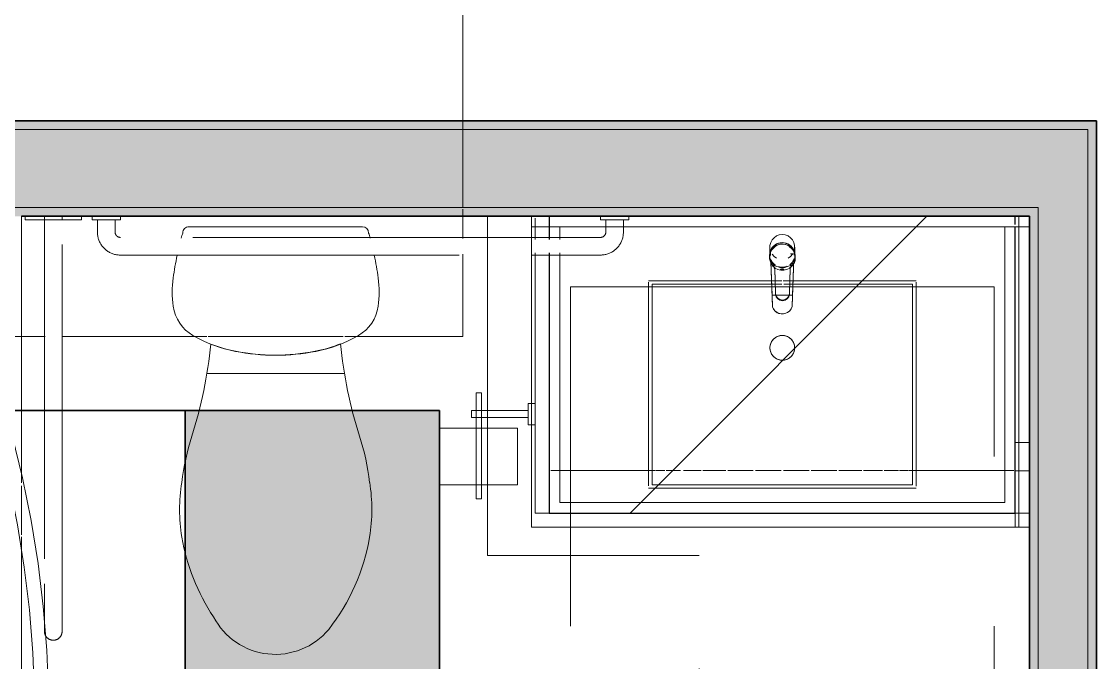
# Model space of a CAD drawing. Header units: inches. Extents: x 6 to 8416, y -388 to 6104.
# Drawn here: x 4227.9 to 4304, y 139.4 to 184.7 of the extents above; entities that cross this region are included whole.
import ezdxf

# ---------------------------------------------------------------- set-up
doc = ezdxf.new("R2010")
doc.units = ezdxf.units.IN
doc.header["$MEASUREMENT"] = 0
for name, pattern in [('Dash 1_16_', [48, 24, -24]), ('Hidden 1_16_', [36, 24, -12]), ('Hidden 3_16_', [13.5, 9, -4.5])]:
    doc.linetypes.add(name, pattern=pattern)
for name, color, linetype, lineweight in [('A-GENM', 13, 'Continuous', 18), ('A-WALL', 113, 'Continuous', 25), ('A-WALL-PATT', 111, 'Continuous', 35), ('G-ANNO-SYMB', 111, 'Continuous', 13), ('I-WALL', 2, 'Continuous', 25), ('P-SANR-FIXT', 6, 'Continuous', 18), ('Q-CASE', 31, 'Continuous', 18), ('Q-SPCQ', 91, 'Continuous', 18)]:
    doc.layers.add(name, color=color, linetype=linetype, lineweight=lineweight)
pattern_1 = [(225, (156.738, 170.936), (16.9706, -16.9706), [])]

# ---------------------------------------------------------------- blocks, each defined once
blk = doc.blocks.new('z Nested-Lav Basin-Rectangular - Rectangular-V1039-LEVEL 3 - PLAN Copy 1 Copy 1')
at = {"layer": 'P-SANR-FIXT', "lineweight": 9}
for p, q in [((-9.469, 7.301), (6.992, 7.301)), ((-9.231, 7.301), (-9.469, 7.301)), ((-9.469, 7.141), (-9.469, -7.282)), ((-8.531, 7.301), (-9.231, 7.301)), ((-9.219, -7.137), (-9.219, 7.051)), ((-9.219, 7.051), (9.219, 7.051)), ((-9.219, 7.051), (-8.988, 7.051)), ((-8.988, 7.051), (-8.306, 7.051)), ((-7.403, 7.301), (-8.531, 7.301)), ((-8.306, 7.051), (-7.208, 7.051)), ((-5.904, 7.301), (-7.403, 7.301)), ((-7.208, 7.051), (-5.748, 7.051)), ((-4.108, 7.301), (-5.904, 7.301)), ((-5.748, 7.051), (-4, 7.051)), ((-2.107, 7.301), (-4.108, 7.301)), ((-4, 7.051), (-2.051, 7.051)), ((0, 7.301), (-2.107, 7.301)), ((-2.051, 7.051), (0, 7.051)), ((2.107, 7.301), (0, 7.301)), ((0, 7.051), (2.051, 7.051)), ((2.051, 7.051), (4, 7.051)), ((4.108, 7.301), (2.107, 7.301)), ((4, 7.051), (5.748, 7.051)), ((5.904, 7.301), (4.108, 7.301)), ((5.748, 7.051), (7.208, 7.051)), ((7.027, 7.301), (5.904, 7.301)), ((7, 7.301), (9.469, 7.301)), ((7.403, 7.301), (7.034, 7.301)), ((7.208, 7.051), (8.306, 7.051)), ((8.531, 7.301), (7.403, 7.301)), ((8.306, 7.051), (8.988, 7.051)), ((9.231, 7.301), (8.531, 7.301)), ((8.988, 7.051), (9.219, 7.051)), ((9.219, 7.051), (9.219, -7.137)), ((9.469, 7.301), (9.231, 7.301)), ((9.469, -7.278), (9.469, 7.139)), ((-9.469, -7.387), (-9.231, -7.387)), ((-0.764, -7.387), (-9.469, -7.387)), ((-9.231, -7.387), (-8.531, -7.387)), ((-0.754, -7.137), (-9.219, -7.137)), ((-8.988, -7.137), (-9.219, -7.137)), ((-8.306, -7.137), (-8.988, -7.137)), ((-8.531, -7.387), (-7.403, -7.387)), ((-7.208, -7.137), (-8.306, -7.137)), ((-7.403, -7.387), (-5.904, -7.387)), ((-5.748, -7.137), (-7.208, -7.137)), ((-5.904, -7.387), (-4.108, -7.387)), ((-4, -7.137), (-5.748, -7.137)), ((-4.108, -7.387), (-2.107, -7.387)), ((-2.051, -7.137), (-4, -7.137)), ((-2.107, -7.387), (-0.768, -7.387)), ((-0.759, -7.137), (-2.051, -7.137)), ((-0.768, -7.387), (-0.537, -7.387)), ((-0.534, -7.387), (-0.764, -7.387)), ((-0.528, -7.137), (-0.759, -7.137)), ((-0.525, -7.137), (-0.754, -7.137)), ((-0.537, -7.387), (-0.073, -7.387)), ((-0.073, -7.387), (-0.534, -7.387)), ((-0.114, -7.137), (-0.528, -7.137)), ((-0.114, -7.137), (-0.525, -7.137)), ((0.499, -7.137), (0.031, -7.137)), ((0.501, -7.137), (0.031, -7.137)), ((0.032, -7.387), (0.51, -7.387)), ((0.508, -7.387), (0.032, -7.387)), ((0.754, -7.137), (0.499, -7.137)), ((0.759, -7.137), (0.501, -7.137)), ((0.764, -7.387), (0.508, -7.387)), ((0.51, -7.387), (0.768, -7.387)), ((9.219, -7.137), (0.754, -7.137)), ((2.051, -7.137), (0.759, -7.137)), ((9.469, -7.387), (0.764, -7.387)), ((0.768, -7.387), (2.107, -7.387)), ((4, -7.137), (2.051, -7.137)), ((2.107, -7.387), (4.108, -7.387)), ((5.748, -7.137), (4, -7.137)), ((4.108, -7.387), (5.904, -7.387)), ((7.208, -7.137), (5.748, -7.137)), ((5.904, -7.387), (7.403, -7.387)), ((8.306, -7.137), (7.208, -7.137)), ((7.403, -7.387), (8.531, -7.387)), ((8.988, -7.137), (8.306, -7.137)), ((8.531, -7.387), (9.231, -7.387)), ((9.219, -7.137), (8.988, -7.137)), ((9.231, -7.387), (9.469, -7.387))]:
    blk.add_line(p, q, dxfattribs=at)
at = {"layer": 'P-SANR-FIXT'}
blk.add_circle((0, -2.637), 0.875, dxfattribs=at)
at = {"layer": 'P-SANR-FIXT', "lineweight": 9}
for points in [[(-0.875, -2.637), (-0.875, -2.535), (-0.839, -2.331), (-0.684, -2.062), (-0.447, -1.863), (-0.155, -1.757), (0.155, -1.757), (0.447, -1.863), (0.684, -2.063), (0.839, -2.331), (0.875, -2.535), (0.875, -2.637)], [(-0.67, -2.074), (-0.736, -2.152), (-0.787, -2.242), (-0.822, -2.337)], [(-0.438, -1.879), (-0.526, -1.93), (-0.605, -1.996), (-0.67, -2.074)], [(-0.152, -1.775), (-0.252, -1.793), (-0.349, -1.828), (-0.438, -1.879)], [(0.152, -1.775), (0.052, -1.757), (-0.052, -1.757), (-0.152, -1.775)], [(0.438, -1.879), (0.349, -1.828), (0.252, -1.793), (0.152, -1.775)], [(0.67, -2.074), (0.605, -1.996), (0.526, -1.93), (0.438, -1.879)], [(0.822, -2.337), (0.787, -2.242), (0.736, -2.152), (0.67, -2.074)], [(-0.822, -2.337), (-0.857, -2.433), (-0.875, -2.535), (-0.875, -2.637)], [(-0.875, -2.637), (-0.875, -2.738), (-0.857, -2.84), (-0.822, -2.936)], [(0.875, -2.637), (0.875, -2.738), (0.839, -2.942), (0.684, -3.21), (0.447, -3.41), (0.155, -3.516), (-0.155, -3.516), (-0.447, -3.41), (-0.684, -3.211), (-0.839, -2.942), (-0.875, -2.738), (-0.875, -2.637)], [(-0.822, -2.936), (-0.787, -3.032), (-0.736, -3.121), (-0.67, -3.199)], [(0.67, -3.199), (0.736, -3.121), (0.787, -3.031), (0.822, -2.936)], [(0.875, -2.637), (0.875, -2.535), (0.857, -2.433), (0.822, -2.337)], [(0.822, -2.936), (0.857, -2.84), (0.875, -2.738), (0.875, -2.637)], [(-0.67, -3.199), (-0.605, -3.277), (-0.526, -3.343), (-0.438, -3.394)], [(-0.438, -3.394), (-0.349, -3.445), (-0.252, -3.481), (-0.152, -3.498)], [(-0.152, -3.498), (-0.052, -3.516), (0.052, -3.516), (0.152, -3.498)], [(0.152, -3.498), (0.252, -3.481), (0.349, -3.445), (0.438, -3.394)], [(0.438, -3.394), (0.526, -3.343), (0.605, -3.277), (0.67, -3.199)]]:
    blk.add_open_spline(points, degree=3, dxfattribs=at)
blk = doc.blocks.new('z Nested-Faucet-BA-Sngl Handle - Faucet-V992-LEVEL 3 - PLAN Copy 1 Copy 1')
at = {"layer": 'P-SANR-FIXT'}
for p, q in [((-0.697, 2.584), (-0.82, -0.808)), ((-0.727, 1.767), (-0.697, 2.584)), ((0.812, -0.587), (0.697, 2.591)), ((0.697, 2.591), (0.727, 1.767)), ((-0.82, -0.808), (-0.727, 1.767)), ((0.727, 1.767), (-0.727, 1.767)), ((-0.5, 1.664), (-0.567, -0.126)), ((-0.567, -0.085), (-0.502, 1.664)), ((0.538, -0.119), (0.476, 1.663)), ((0.477, 1.663), (0.538, -0.078)), ((0.727, 1.767), (0.812, -0.587)), ((-0.567, -0.126), (-0.567, -0.085)), ((-0.118, -0.019), (-0.118, -0.06)), ((0.118, -0.019), (-0.118, -0.019)), ((0.118, -0.019), (-0.118, -0.019)), ((0.118, -0.06), (0.118, -0.019)), ((0.538, -0.119), (0.538, -0.078)), ((0.608, -0.267), (0.608, -0.226)), ((-0.913, -0.806), (-0.913, -0.847)), ((-0.904, -0.911), (-0.904, -1.059)), ((-0.901, -0.993), (-0.904, -1.059)), ((-0.904, -1.059), (-0.892, -1.197)), ((-0.878, -1.072), (-0.878, -1.628)), ((-0.837, -1.058), (-0.837, -1.146)), ((-0.829, -1.058), (-0.837, -1.058)), ((-0.837, -1.058), (-0.829, -1.058)), ((-0.837, -1.146), (-0.837, -1.3)), ((-0.57, -1.146), (-0.772, -1.146)), ((-0.582, -0.966), (-0.723, -1.126)), ((-0.408, -0.845), (-0.582, -0.966)), ((0.582, -0.966), (0.408, -0.845)), ((0.723, -1.126), (0.582, -0.966)), ((0.835, -1.214), (0.828, -1.029)), ((0.832, -1.146), (0.836, -1.232)), ((0.85, -1.232), (0.836, -1.232)), ((0.836, -1.232), (0.85, -1.232)), ((0.85, -1.3), (0.85, -1.232)), ((0.85, -1.232), (0.85, -1.3)), ((0.878, -1.628), (0.878, -1.072)), ((0.89, -0.966), (0.89, -0.926)), ((0.892, -1.197), (0.904, -1.059)), ((0.904, -1.059), (0.901, -0.993)), ((0.904, -1.059), (0.904, -0.911)), ((-0.73, -1.571), (-0.586, -1.721))]:
    blk.add_line(p, q, dxfattribs=at)
at = {"layer": 'P-SANR-FIXT', "flags": 128}
for points in [[(0.697, 2.591), (0.62, 2.76), (0.503, 2.903), (0.353, 3.013), (0.181, 3.081), (-0.003, 3.103), (-0.187, 3.079), (-0.358, 3.009), (-0.506, 2.898), (-0.622, 2.753), (-0.697, 2.584)], [(-0.53, 2.874), (-0.401, 2.982), (-0.251, 3.059), (-0.087, 3.098), (0.081, 3.099), (0.246, 3.061), (0.397, 2.987), (0.527, 2.879)], [(-0.697, 2.584), (-0.63, 2.738), (-0.53, 2.874)], [(0.527, 2.879), (0.628, 2.745), (0.697, 2.591)], [(0, -1.844), (-0.217, -1.816), (-0.421, -1.736), (-0.601, -1.607), (-0.745, -1.438), (-0.846, -1.238), (-0.898, -1.019), (-0.897, -0.793), (-0.843, -0.574), (-0.74, -0.375)], [(-0.74, -0.375), (-0.375, -0.243), (0, -0.193)], [(0, -0.193), (0.38, -0.244), (0.74, -0.375)], [(0.74, -0.375), (0.843, -0.574), (0.897, -0.793), (0.898, -1.019), (0.846, -1.238), (0.745, -1.438), (0.601, -1.607), (0.421, -1.736), (0.217, -1.816), (0, -1.844)], [(-0.892, -1.197), (-0.834, -1.393), (-0.73, -1.571)], [(-0.83, -1.338), (-0.872, -1.522), (-0.872, -1.735), (-0.821, -1.942), (-0.723, -2.131), (-0.582, -2.291), (-0.408, -2.412), (-0.21, -2.488), (0, -2.513)], [(0, -1.929), (0.211, -1.905), (0.41, -1.834), (0.586, -1.721), (0.73, -1.571), (0.834, -1.393), (0.892, -1.197)], [(0, -2.513), (0.21, -2.488), (0.408, -2.412), (0.582, -2.291), (0.723, -2.131), (0.821, -1.942), (0.872, -1.735), (0.872, -1.522), (0.83, -1.338)], [(-0.586, -1.721), (-0.41, -1.834), (-0.211, -1.905), (0, -1.929)]]:
    blk.add_lwpolyline(points, dxfattribs=at)
at = {"layer": 'P-SANR-FIXT'}
for centre, major_axis, ratio, start_param, end_param in [((-0.012, 1.687), (0.488, 0), 0.981627, 0.034194, 3.105026), ((-0.012, 1.647), (0.488, 0), 0.981627, 0.034194, 3.105026), ((0, -0.89), (0.904, 0), 0.992546, 1.570796, 2.050618), ((0, -0.89), (0.904, 0), 0.992546, 1.090975, 1.570796), ((-0.322, -0.785), (0.591, 0), 0.981627, 2.568497, 3.104199), ((-0.322, -0.826), (0.591, 0), 0.981627, 2.568497, 3.104199), ((0, -1.061), (0.904, 0), 0.992546, 2.567292, 3.065539), ((0.566, -1.388), (1.648, 0), 0.981627, 2.4228, 2.568497), ((0.566, -1.348), (1.648, 0), 0.981627, 2.495649, 2.568497), ((0, -1.072), (0.878, 0), 0.992546, 2.207473, 2.732128), ((0, -1.072), (0.878, 0), 0.992546, 2.207473, 2.732128), ((0.566, -1.348), (1.648, 0), 0.981627, 2.4228, 2.495649), ((0, -1.061), (0.904, 0), 0.992546, 2.222877, 2.532851), ((0, -0.89), (0.904, 0), 0.992546, 2.103114, 2.530439), ((-1.05, 0.04), (0.5, 0), 0.981627, 5.564393, 6.024593), ((-1.05, 0), (0.5, 0), 0.981627, 5.564393, 5.880213), ((-1.05, 0), (0.5, 0), 0.981627, 5.880213, 6.024593), ((0, -1.072), (0.878, 0), 0.992546, 1.580388, 1.97866), ((0, -1.072), (0.878, 0), 0.992546, 1.580388, 1.97866), ((0, -1.061), (-0.904, 0), 0.992546, 4.712389, 4.982668), ((0, -1.061), (0.904, 0), 0.992546, 1.297215, 1.570796), ((0, -1.072), (0.878, 0), 0.992546, 1.261267, 1.561205), ((0, -1.072), (0.878, 0), 0.992546, 1.261267, 1.561205), ((0, -1.061), (0.904, 0), 0.992546, 0.574301, 1.072549), ((0, -0.89), (0.904, 0), 0.992546, 0.611154, 1.048209), ((0, -1.072), (0.878, 0), 0.992546, 0.314159, 0.942478), ((0, -1.072), (0.878, 0), 0.992546, 0.314159, 0.942478), ((1.193, 0.131), (0.689, 0), 0.981627, 3.457004, 3.698846), ((1.193, 0.091), (0.689, 0), 0.981627, 3.457004, 3.574523), ((1.193, 0.091), (0.689, 0), 0.981627, 3.574523, 3.698846), ((0.057, -0.818), (0.817, 0), 0.981627, 0.28636, 0.830651), ((0.057, -0.859), (0.817, 0), 0.981627, 0.28636, 0.830651), ((0, -1.061), (0.904, 0), 0.992546, 0.29608, 0.522446), ((-0.314, -0.926), (1.204, 0), 0.981627, 0.122173, 0.28636), ((-0.314, -0.966), (1.204, 0), 0.981627, 6.241172, 6.569545), ((0.254, -0.847), (1.168, 0), 0.981627, 3.104199, 3.617494), ((0.254, -0.806), (1.168, 0), 0.981627, 3.104199, 3.319048), ((0, -1.072), (0.878, 0), 0.992546, 3.455752, 4.712389), ((0, -1.072), (0.878, 0), 0.992546, 3.455752, 4.712389), ((0.006, -0.973), (0.888, 0), 0.981627, 3.617494, 5.349276), ((0.006, -0.932), (0.888, 0), 0.981627, 3.864891, 4.112289), ((0, -1.072), (0.878, 0), 0.992546, 4.712389, 5.969026), ((0, -1.072), (-0.878, 0), 0.992546, 1.570796, 2.827433), ((0.011, -0.98), (0.879, 0), 0.981627, 5.349276, 6.241172), ((0.011, -0.939), (0.879, 0), 0.981627, 5.349276, 5.57225), ((0.011, -0.939), (0.879, 0), 0.981627, 5.57225, 5.795224), ((0, -1.072), (0.878, 0), 0.992546, 6.116775, 6.335526), ((-0.314, -0.926), (1.204, 0), 0.981627, 0, 0.122173), ((-0.314, -0.926), (-1.204, 0), 0.981627, 3.099579, 3.141593)]:
    blk.add_ellipse(centre, major_axis=major_axis, ratio=ratio, start_param=start_param, end_param=end_param, dxfattribs=at)
for points, knots in [([(0, -0.038), (-0.018, -0.038), (-0.044, -0.039), (-0.075, -0.044), (-0.096, -0.049), (-0.114, -0.055), (-0.118, -0.058), (-0.118, -0.06)], [0, 0, 0, 0, 0.285714, 0.428571, 0.571429, 0.785714, 1, 1, 1, 1]), ([(-0.118, -0.06), (-0.118, -0.062), (-0.112, -0.065), (-0.093, -0.066), (-0.071, -0.067), (-0.04, -0.067), (-0.013, -0.067), (0, -0.067)], [0, 0, 0, 0, 0.285714, 0.428571, 0.571429, 0.785714, 1, 1, 1, 1]), ([(0.118, -0.06), (0.118, -0.058), (0.11, -0.053), (0.079, -0.044), (0.04, -0.039), (0.014, -0.038), (0, -0.038)], [0, 0, 0, 0, 0.285714, 0.571429, 0.785714, 1, 1, 1, 1]), ([(0, -0.067), (0.018, -0.067), (0.044, -0.067), (0.074, -0.067), (0.096, -0.066), (0.114, -0.064), (0.118, -0.062), (0.118, -0.06)], [0, 0, 0, 0, 0.285714, 0.428571, 0.571429, 0.785714, 1, 1, 1, 1])]:
    blk.add_open_spline(points, degree=3, knots=knots, dxfattribs=at)
blk = doc.blocks.new('z Nested-Clearance-Plumbing-AM - Clearance-V313-LEVEL 3 - PLAN Copy 1 Copy 1')
at = {"layer": 'A-GENM', "linetype": 'Hidden 1_16_', "lineweight": 9}
for p, q in [((-15, 48), (-15, 0)), ((15, 0), (15, 48)), ((-15, 0), (-0.748, 0)), ((-0.748, 0), (-0.518, 0)), ((-0.518, 0), (0.492, 0)), ((0.492, 0), (0.748, 0)), ((0.748, 0), (15, 0))]:
    blk.add_line(p, q, dxfattribs=at)
blk = doc.blocks.new('PL BA Toilet-Unit-Two Piece-ICC ADA-AM - ICC Type B_ Side Approach_ Swing Up Bar-V1041-LEVEL 3 - PLAN Copy 1 Copy 1')
at = {"layer": 'A-GENM', "linetype": 'Hidden 1_16_', "lineweight": 9}
for p, q in [((0, -6), (0, 0)), ((33, 0), (0, 0)), ((33, -24), (33, 0)), ((0, -18.276), (0, -6)), ((0, -18.875), (0, -18.276)), ((0, -22.536), (0, -19.066)), ((0, -23.578), (0, -22.678)), ((0, -47.172), (0, -23.578)), ((33, -24), (48, -24)), ((48, -56), (48, -24))]:
    blk.add_line(p, q, dxfattribs=at)
blk = doc.blocks.new('GM BA Vanity-Single - Lav Cab _ Apron-ICC ADA-AM - 33_ Sink Cab_End Panel - Forward-V1076-LEVEL 3 - PLAN Copy 1 Copy 1')
at = {"layer": 'A-GENM'}
for p, q in [((0.75, 22), (0, 22)), ((0, 22), (0, 16)), ((0, 16), (0, 22)), ((0, 22), (0.75, 22)), ((0.75, 22), (0, 22)), ((0, 22), (0, 16)), ((0, 16), (0, 22)), ((0, 22), (0.75, 22)), ((0.75, 16), (0.75, 22)), ((0.75, 22), (0.75, 16)), ((1, 22), (0.75, 22)), ((0.75, 22), (1, 22)), ((35.25, 22), (1, 22)), ((1, 22), (35.25, 22)), ((35.25, 0.75), (35.25, 22)), ((35.25, 22), (35.25, 2.601)), ((8.281, 4.813), (8.281, 19)), ((8.281, 19), (26.719, 19)), ((26.719, 19), (8.281, 19)), ((8.281, 19), (8.281, 4.813)), ((26.719, 19), (26.719, 4.813)), ((26.719, 4.813), (26.719, 19)), ((0, 16), (0, 0)), ((0, 0.75), (0, 16)), ((0, 16), (0, 0.75)), ((0, 0.75), (0, 16)), ((0.75, 0), (0.75, 16)), ((0.75, 16), (0.75, 0.75)), ((16.746, 4.813), (8.281, 4.813)), ((8.281, 4.813), (16.746, 4.813)), ((16.975, 4.813), (16.746, 4.813)), ((16.746, 4.813), (16.975, 4.813)), ((17.386, 4.813), (16.975, 4.813)), ((16.975, 4.813), (17.386, 4.813)), ((17.999, 4.813), (17.531, 4.813)), ((17.531, 4.813), (17.999, 4.813)), ((18.254, 4.813), (17.999, 4.813)), ((17.999, 4.813), (18.254, 4.813)), ((26.719, 4.813), (18.254, 4.813)), ((18.254, 4.813), (26.719, 4.813)), ((35.25, 1.661), (35.25, 0.75)), ((0, 0), (0, 0.75)), ((35.25, 0.75), (0, 0.75)), ((0, 0.75), (0, 0)), ((0, 0), (0, 0.75)), ((0, 0.75), (0.75, 0.75)), ((0, 0.75), (0, 0)), ((0, 0), (0, 0.75)), ((0, 0), (0.75, 0)), ((0.75, 0), (0, 0)), ((0, 0), (35.25, 0)), ((0.75, 0), (0, 0)), ((0, 0), (0.75, 0)), ((0.75, 0), (0, 0)), ((0.75, 0.75), (0.75, 0)), ((0.75, 0.75), (35.25, 0.75)), ((35.25, 0), (0.75, 0)), ((0.75, 0), (35.25, 0)), ((35.25, 0), (0.75, 0)), ((35.25, 0), (35.25, 0.75)), ((35.25, 0.75), (35.25, 0)), ((35.25, 0), (35.25, 0.75)), ((35.25, 0.75), (35.25, 0))]:
    blk.add_line(p, q, dxfattribs=at)
blk = doc.blocks.new('GM Outlet Zone-AM - GM Outlet Zone-AM-V1077-LEVEL 3 - PLAN Copy 1 Copy 1')
at = {"layer": 'A-GENM', "linetype": 'Dash 1_16_', "lineweight": 9}
for p, q in [((-3, 1), (3, 1)), ((3, 1), (-3, 1)), ((-3, 0.75), (-3, 1)), ((-3, 1), (-3, 0)), ((3, 1), (3, 0.75)), ((3, 1), (3, 0)), ((-3, 0), (-3, 0.75)), ((-3, 0), (3, 0)), ((3, 0), (-3, 0)), ((3, 0.75), (3, 0))]:
    blk.add_line(p, q, dxfattribs=at)
blk = doc.blocks.new('SE BA Shower Curtain Rod-AM - 1_ Dia__ 76_ AFF-V1080-LEVEL 3 - PLAN Copy 1 Copy 1')
at = {"layer": 'Q-SPCQ', "flags": 128}
for points in [[(56.625, 0.604), (54.115, 1.547), (51.191, 2.513), (48.231, 3.362), (45.239, 4.091), (42.221, 4.7), (39.18, 5.189), (36.123, 5.555), (33.053, 5.798), (29.976, 5.919), (26.897, 5.916), (23.82, 5.791), (20.75, 5.542), (17.694, 5.171), (14.654, 4.678), (11.636, 4.063), (8.646, 3.329), (5.687, 2.475), (2.765, 1.504), (0.375, 0.605)], [(0.375, -0.464), (3.218, 0.604), (6.104, 1.558), (9.026, 2.395), (11.978, 3.115), (14.958, 3.716), (17.959, 4.198), (20.976, 4.56), (24.006, 4.8), (27.043, 4.919), (30.083, 4.916), (33.119, 4.792), (36.149, 4.547), (39.166, 4.181), (42.166, 3.694), (45.144, 3.088), (48.096, 2.363), (51.016, 1.52), (53.901, 0.562), (56.625, -0.464)]]:
    blk.add_lwpolyline(points, dxfattribs=at)
blk = doc.blocks.new('z Nested-Toilet-2 Piece - z Nested-Toilet-2 Piece-2223810-LEVEL 3 - PLAN Copy 1 Copy 1')
at = {"layer": 'P-SANR-FIXT'}
for p, q in [((-4.871, 11.127), (4.871, 11.127)), ((6.142, 0.75), (-6.142, 0.75))]:
    blk.add_line(p, q, dxfattribs=at)
for centre, radius, start, end in [((0.025, 26.068), 4.932, 27.57244, 140.06334), ((7.716, 20.256), 14.569, 141.95587, 170.34297), ((-7.716, 20.256), 14.569, 9.65703, 33.75517), ((5.191, 20.738), 11.999, 170.58872, 189.14143), ((-5.191, 20.738), 11.999, 350.85857, 9.41128), ((10.95, 20.977), 17.735, 186.94974, 197.76204), ((-10.95, 20.977), 17.735, 342.23796, 353.05026), ((-35.243, 6.16), 30.776, 5.33071, 17.79837), ((35.243, 6.16), 30.776, 162.20163, 174.62228), ((-1.009, 0.027), 9.713, 100.83777, 119.96347), ((-0.935, 0.044), 9.694, 100.99726, 112.21305), ((0, -4.969), 14.81, 78.96223, 101.03777), ((0.023, -4.972), 14.801, 78.99624, 100.93335), ((1.009, 0.027), 9.713, 60.03653, 79.16223), ((1.014, 0.023), 9.709, 68.3062, 79.11052), ((-4.438, 5.975), 2.848, 119.96347, 172.03653), ((4.438, 5.975), 2.848, 7.96347, 60.03653), ((-0.11, 5.37), 7.218, 172.03653, 187.96347), ((0.11, 5.37), 7.218, 352.03653, 7.96347), ((15.604, 7.568), 23.085, 187.96347, 192), ((-15.604, 7.568), 23.085, 348, 352.03653), ((15.604, 7.568), 23.085, 195.0873, 196.03653), ((-15.604, 7.568), 23.085, 343.96347, 344.9127), ((-6.142, 1.191), 0.441, 180, 270), ((6.142, 1.191), 0.441, 270, 0)]:
    blk.add_arc(centre, radius, start, end, dxfattribs=at)
blk = doc.blocks.new('z Nested-Toilet Grab Bars - z Nested-Toilet Grab Bars-V1081-LEVEL 3 - PLAN Copy 1 Copy 1')
at = {"layer": 'A-GENM', "linetype": 'Dash 1_16_', "lineweight": 9}
for p, q in [((-1.724, 29.713), (-1.711, 29.691)), ((-1.711, 29.691), (-1.699, 29.67)), ((-1.699, 29.67), (-1.687, 29.647)), ((-1.625, 29.192), (-1.625, 29.233)), ((-1.625, 29.204), (-1.625, 29.159)), ((-1.625, 29.146), (-1.625, 29.192)), ((-1.625, 29.159), (-1.625, 29.109)), ((-1.625, 29.094), (-1.625, 29.146)), ((-1.625, 29.109), (-1.625, 29.054)), ((-1.625, 29.038), (-1.625, 29.094)), ((-1.625, 29.054), (-1.625, 28.994)), ((-2.875, 26), (-2.875, 0.25)), ((-2.875, 26), (-2.875, 0.25)), ((-1.625, 0.25), (-1.625, 26)), ((-1.625, 0.25), (-1.625, 26)), ((-36.125, 2.75), (-41, 2.75)), ((-7, 2.75), (-36.125, 2.75)), ((-42.625, 1.125), (-42.625, 0.75)), ((-41.375, 0.75), (-41.375, 1.125)), ((-41, 1.5), (-36.125, 1.5)), ((-36.125, 1.5), (-7, 1.5)), ((-6.625, 1.125), (-6.625, 0.25)), ((-5.375, 0.25), (-5.375, 1.125)), ((-43, 0.25), (-43, 0)), ((-42.901, 0.25), (-43, 0.25)), ((-41.777, 0.25), (-43, 0.25)), ((-42.623, 0.25), (-42.901, 0.25)), ((-42.625, 0.75), (-42.625, 0.25)), ((-42.625, 0.25), (-42.563, 0.25)), ((-42.625, 0.25), (-42.563, 0.25)), ((-42.223, 0.25), (-42.623, 0.25)), ((-42.563, 0.25), (-42.39, 0.25)), ((-42.563, 0.25), (-42.39, 0.25)), ((-42.39, 0.25), (-42.139, 0.25)), ((-42.39, 0.25), (-42.139, 0.25)), ((-41.777, 0.25), (-42.223, 0.25)), ((-42.139, 0.25), (-41.437, 0.25)), ((-42.139, 0.25), (-41.861, 0.25)), ((-41.861, 0.25), (-41.61, 0.25)), ((-41.377, 0.25), (-41.777, 0.25)), ((-41, 0.25), (-41.777, 0.25)), ((-41.61, 0.25), (-41.437, 0.25)), ((-41.437, 0.25), (-41.375, 0.25)), ((-41.437, 0.25), (-41.375, 0.25)), ((-41.099, 0.25), (-41.377, 0.25)), ((-41.375, 0.25), (-41.375, 0.75)), ((-41, 0.25), (-41.099, 0.25)), ((-41, 0), (-41, 0.25)), ((-7, 0.25), (-7, 0)), ((-5, 0.25), (-7, 0.25)), ((-5, 0.25), (-7, 0.25)), ((-6.625, 0.25), (-5.375, 0.25)), ((-6.625, 0.25), (-5.375, 0.25)), ((-5, 0), (-5, 0.25)), ((-2.854, 0.25), (-4.25, 0.25)), ((-4.25, 0.25), (-0.25, 0.25)), ((-4.25, 0.25), (-4.25, 0)), ((-4.25, 0.25), (-4.25, 0)), ((-2.875, 0.25), (-2.875, 0)), ((-2.875, 0.25), (-2.875, 0)), ((-0.25, 0.25), (-1.647, 0.25)), ((-1.625, 0), (-1.625, 0.25)), ((-1.625, 0), (-1.625, 0.25)), ((-0.25, 0.25), (-0.25, 0)), ((-0.25, 0), (-0.25, 0.25)), ((-43, 0), (-42.901, 0)), ((-43, 0), (-42.901, 0)), ((-42.901, 0), (-42.623, 0)), ((-42.901, 0), (-41.099, 0)), ((-42.623, 0), (-42.223, 0)), ((-42.223, 0), (-41.777, 0)), ((-41.777, 0), (-41.377, 0)), ((-41.377, 0), (-41.099, 0)), ((-41.099, 0), (-41, 0)), ((-41.099, 0), (-41, 0)), ((-7, 0), (-5, 0)), ((-7, 0), (-5, 0)), ((-0.25, 0), (-4.25, 0)), ((-4.25, 0), (-2.854, 0)), ((-2.875, 0), (-2.854, 0)), ((-2.875, 0), (-2.25, 0)), ((-2.875, 0), (-2.791, 0)), ((-2.875, 0), (-2.854, 0)), ((-2.854, 0), (-2.791, 0)), ((-2.854, 0), (-2.791, 0)), ((-2.791, 0), (-2.692, 0)), ((-2.791, 0), (-2.25, 0)), ((-2.791, 0), (-2.692, 0)), ((-2.692, 0), (-2.562, 0)), ((-2.692, 0), (-2.562, 0)), ((-2.562, 0), (-2.412, 0)), ((-2.562, 0), (-2.412, 0)), ((-2.412, 0), (-2.25, 0)), ((-2.412, 0), (-2.25, 0)), ((-2.25, 0), (-2.088, 0)), ((-2.25, 0), (-2.088, 0)), ((-2.25, 0), (-2.088, 0)), ((-2.25, 0), (-2.088, 0)), ((-2.088, 0), (-1.937, 0)), ((-2.088, 0), (-1.808, 0)), ((-2.088, 0), (-1.937, 0)), ((-2.088, 0), (-1.937, 0)), ((-1.937, 0), (-1.808, 0)), ((-1.937, 0), (-1.625, 0)), ((-1.937, 0), (-1.808, 0)), ((-1.808, 0), (-1.709, 0)), ((-1.808, 0), (-1.625, 0)), ((-1.808, 0), (-1.709, 0)), ((-1.709, 0), (-1.646, 0)), ((-1.709, 0), (-1.646, 0)), ((-1.646, 0), (-0.25, 0)), ((-1.646, 0), (-1.625, 0)), ((-1.646, 0), (-1.625, 0))]:
    blk.add_line(p, q, dxfattribs=at)
at = {"layer": 'A-GENM', "linetype": 'Dash 1_16_', "lineweight": 9, "flags": 128}
for points in [[(-2.875, 29.375), (-2.875, 29.4), (-2.873, 29.425), (-2.871, 29.45), (-2.867, 29.475), (-2.863, 29.499), (-2.857, 29.524), (-2.851, 29.548), (-2.843, 29.572), (-2.835, 29.595), (-2.826, 29.618), (-2.815, 29.641), (-2.804, 29.664), (-2.792, 29.686), (-2.78, 29.707), (-2.766, 29.728), (-2.751, 29.748), (-2.736, 29.768), (-2.72, 29.787), (-2.703, 29.806), (-2.685, 29.823), (-2.667, 29.84), (-2.648, 29.857), (-2.629, 29.872), (-2.608, 29.887), (-2.588, 29.901), (-2.566, 29.914), (-2.545, 29.926), (-2.522, 29.938), (-2.5, 29.948), (-2.476, 29.958), (-2.453, 29.966), (-2.429, 29.974), (-2.405, 29.98), (-2.381, 29.986), (-2.356, 29.991), (-2.332, 29.995), (-2.307, 29.997), (-2.282, 29.999), (-2.257, 30), (-2.25, 30)], [(-2.25, 30), (-2.225, 30), (-2.2, 29.998), (-2.175, 29.996), (-2.15, 29.992), (-2.126, 29.988), (-2.101, 29.982), (-2.077, 29.976), (-2.053, 29.968), (-2.03, 29.96), (-2.007, 29.951), (-1.984, 29.94), (-1.961, 29.929), (-1.939, 29.917), (-1.918, 29.905), (-1.897, 29.891), (-1.877, 29.876), (-1.857, 29.861), (-1.838, 29.845), (-1.819, 29.828), (-1.802, 29.81), (-1.785, 29.792), (-1.768, 29.773), (-1.753, 29.754), (-1.738, 29.733), (-1.724, 29.713)], [(-2.875, 29.375), (-2.875, 29.372), (-2.875, 29.364), (-2.875, 29.351), (-2.875, 29.332), (-2.875, 29.308), (-2.875, 29.278), (-2.875, 29.244), (-2.875, 29.204), (-2.875, 29.159), (-2.875, 29.109), (-2.875, 29.054), (-2.875, 28.994), (-2.875, 28.929), (-2.875, 28.859), (-2.875, 28.786), (-2.875, 28.707), (-2.875, 28.624), (-2.875, 28.537), (-2.875, 28.446), (-2.875, 28.351), (-2.875, 28.253), (-2.875, 28.15), (-2.875, 28.045), (-2.875, 27.936), (-2.875, 27.824), (-2.875, 27.708), (-2.875, 27.591), (-2.875, 27.47), (-2.875, 27.348), (-2.875, 27.223), (-2.875, 27.096), (-2.875, 26.968), (-2.875, 26.838), (-2.875, 26.706), (-2.875, 26.574), (-2.875, 26.44), (-2.875, 26.306), (-2.875, 26.171), (-2.875, 26.036), (-2.875, 26)], [(-2.875, 26), (-2.875, 26.135), (-2.875, 26.27), (-2.875, 26.404), (-2.875, 26.538), (-2.875, 26.671), (-2.875, 26.802), (-2.875, 26.933), (-2.875, 27.062), (-2.875, 27.189), (-2.875, 27.314), (-2.875, 27.438), (-2.875, 27.559), (-2.875, 27.677), (-2.875, 27.793), (-2.875, 27.906), (-2.875, 28.016), (-2.875, 28.122), (-2.875, 28.225), (-2.875, 28.325), (-2.875, 28.421), (-2.875, 28.513), (-2.875, 28.601), (-2.875, 28.685), (-2.875, 28.765), (-2.875, 28.84), (-2.875, 28.911), (-2.875, 28.977), (-2.875, 29.038), (-2.875, 29.094), (-2.875, 29.146), (-2.875, 29.192), (-2.875, 29.233), (-2.875, 29.269), (-2.875, 29.3), (-2.875, 29.326), (-2.875, 29.346), (-2.875, 29.361), (-2.875, 29.371), (-2.875, 29.375)], [(-1.687, 29.647), (-1.677, 29.625), (-1.667, 29.601), (-1.659, 29.578), (-1.651, 29.554), (-1.645, 29.53), (-1.639, 29.506), (-1.634, 29.481), (-1.63, 29.457), (-1.628, 29.432), (-1.626, 29.407), (-1.625, 29.382), (-1.625, 29.375)], [(-1.625, 29.375), (-1.625, 29.372), (-1.625, 29.364), (-1.625, 29.351), (-1.625, 29.332), (-1.625, 29.308), (-1.625, 29.278), (-1.625, 29.244), (-1.625, 29.204)], [(-1.625, 29.233), (-1.625, 29.269), (-1.625, 29.3), (-1.625, 29.326), (-1.625, 29.346), (-1.625, 29.361), (-1.625, 29.371), (-1.625, 29.375)], [(-1.625, 28.685), (-1.625, 28.765), (-1.625, 28.84), (-1.625, 28.911), (-1.625, 28.977), (-1.625, 29.038)], [(-1.625, 28.994), (-1.625, 28.929), (-1.625, 28.859), (-1.625, 28.786), (-1.625, 28.707)], [(-1.625, 28.707), (-1.625, 28.624), (-1.625, 28.537), (-1.625, 28.446), (-1.625, 28.351), (-1.625, 28.253), (-1.625, 28.15), (-1.625, 28.045), (-1.625, 27.936), (-1.625, 27.824), (-1.625, 27.708), (-1.625, 27.591), (-1.625, 27.47), (-1.625, 27.348), (-1.625, 27.223), (-1.625, 27.096), (-1.625, 26.968), (-1.625, 26.838), (-1.625, 26.706), (-1.625, 26.574), (-1.625, 26.44), (-1.625, 26.306), (-1.625, 26.171), (-1.625, 26.036), (-1.625, 26)], [(-1.625, 26), (-1.625, 26.135), (-1.625, 26.27), (-1.625, 26.404), (-1.625, 26.538), (-1.625, 26.671), (-1.625, 26.802), (-1.625, 26.933), (-1.625, 27.062), (-1.625, 27.189), (-1.625, 27.314), (-1.625, 27.438), (-1.625, 27.559), (-1.625, 27.677), (-1.625, 27.793), (-1.625, 27.906), (-1.625, 28.016), (-1.625, 28.122), (-1.625, 28.225), (-1.625, 28.325), (-1.625, 28.421), (-1.625, 28.513), (-1.625, 28.601), (-1.625, 28.685)], [(-41, 2.75), (-41.065, 2.749), (-41.13, 2.745), (-41.195, 2.738), (-41.259, 2.729), (-41.323, 2.718), (-41.386, 2.703), (-41.449, 2.687), (-41.511, 2.668), (-41.572, 2.646), (-41.633, 2.622), (-41.692, 2.595), (-41.75, 2.566), (-41.807, 2.535), (-41.863, 2.502), (-41.918, 2.466), (-41.97, 2.428), (-42.022, 2.389), (-42.072, 2.347), (-42.119, 2.303), (-42.166, 2.257), (-42.21, 2.21), (-42.252, 2.16), (-42.293, 2.109), (-42.331, 2.057), (-42.367, 2.003), (-42.401, 1.948), (-42.433, 1.891), (-42.463, 1.833), (-42.49, 1.774), (-42.515, 1.714), (-42.537, 1.653), (-42.557, 1.591), (-42.574, 1.528), (-42.589, 1.465), (-42.601, 1.401), (-42.611, 1.337), (-42.618, 1.272), (-42.623, 1.208), (-42.625, 1.143), (-42.625, 1.125)], [(-5.375, 1.125), (-5.376, 1.19), (-5.38, 1.255), (-5.387, 1.32), (-5.396, 1.384), (-5.407, 1.448), (-5.422, 1.511), (-5.438, 1.574), (-5.457, 1.636), (-5.479, 1.697), (-5.503, 1.758), (-5.53, 1.817), (-5.559, 1.875), (-5.59, 1.932), (-5.623, 1.988), (-5.659, 2.043), (-5.697, 2.095), (-5.736, 2.147), (-5.778, 2.197), (-5.822, 2.244), (-5.868, 2.291), (-5.915, 2.335), (-5.965, 2.377), (-6.016, 2.418), (-6.068, 2.456), (-6.122, 2.492), (-6.177, 2.526), (-6.234, 2.558), (-6.292, 2.588), (-6.351, 2.615), (-6.411, 2.64), (-6.472, 2.662), (-6.534, 2.682), (-6.597, 2.699), (-6.66, 2.714), (-6.724, 2.726), (-6.788, 2.736), (-6.853, 2.743), (-6.917, 2.748), (-6.982, 2.75), (-7, 2.75)], [(-41.375, 1.125), (-41.375, 1.14), (-41.374, 1.155), (-41.372, 1.17), (-41.37, 1.185), (-41.368, 1.2), (-41.364, 1.214), (-41.36, 1.229), (-41.356, 1.243), (-41.351, 1.257), (-41.345, 1.271), (-41.339, 1.285), (-41.333, 1.298), (-41.325, 1.311), (-41.318, 1.324), (-41.31, 1.337), (-41.301, 1.349), (-41.292, 1.361), (-41.282, 1.372), (-41.272, 1.383), (-41.261, 1.394), (-41.25, 1.404), (-41.239, 1.414), (-41.227, 1.423), (-41.215, 1.432), (-41.203, 1.441), (-41.19, 1.448), (-41.177, 1.456), (-41.163, 1.463), (-41.15, 1.469), (-41.136, 1.475), (-41.122, 1.48), (-41.108, 1.484), (-41.093, 1.488), (-41.078, 1.492), (-41.064, 1.495), (-41.049, 1.497), (-41.034, 1.498), (-41.019, 1.5), (-41.004, 1.5), (-41, 1.5)], [(-7, 1.5), (-6.985, 1.5), (-6.97, 1.499), (-6.955, 1.497), (-6.94, 1.495), (-6.925, 1.493), (-6.911, 1.489), (-6.896, 1.485), (-6.882, 1.481), (-6.868, 1.476), (-6.854, 1.47), (-6.84, 1.464), (-6.827, 1.458), (-6.814, 1.45), (-6.801, 1.443), (-6.788, 1.435), (-6.776, 1.426), (-6.764, 1.417), (-6.753, 1.407), (-6.742, 1.397), (-6.731, 1.386), (-6.721, 1.375), (-6.711, 1.364), (-6.702, 1.352), (-6.693, 1.34), (-6.684, 1.328), (-6.677, 1.315), (-6.669, 1.302), (-6.662, 1.288), (-6.656, 1.275), (-6.65, 1.261), (-6.645, 1.247), (-6.641, 1.233), (-6.637, 1.218), (-6.633, 1.203), (-6.63, 1.189), (-6.628, 1.174), (-6.627, 1.159), (-6.625, 1.144), (-6.625, 1.129), (-6.625, 1.125)]]:
    blk.add_lwpolyline(points, dxfattribs=at)
blk = doc.blocks.new('GM Door Pull Clearance-ICC ADA-AM - GM Door Pull Clearance-ICC ADA-AM-6192222-LEVEL 3 - PLAN Copy 1 Copy 1')
at = {"layer": 'A-GENM', "linetype": 'Hidden 1_16_', "lineweight": 9}
for p, q in [((-36, 56.563), (-36, 62.375)), ((-36, 62.375), (-28.488, 62.375)), ((-28.488, 62.375), (-27.637, 62.375)), ((-27.525, 62.375), (-17.975, 62.375)), ((-17.863, 62.375), (-17.012, 62.375)), ((-17.012, 62.375), (-7.604, 62.375)), ((-6.417, 62.375), (-2.75, 62.375)), ((-36, 53.875), (-36, 55.462)), ((-36, 53.387), (-36, 53.875)), ((-36, 47.125), (-36, 53.25)), ((-36, 2.375), (-36, 47.125))]:
    blk.add_line(p, q, dxfattribs=at)
blk = doc.blocks.new('CW BA Var LW - Double Doors _ Apron - AM - W x H x 21_ D - 5 1_2_ Apron-V1391-LEVEL 3 - PLAN Copy 1 Copy 1')
at = {"layer": 'Q-CASE', "lineweight": 9}
h = blk.add_hatch(dxfattribs=at)
h.set_pattern_fill('FP_139', color=256, style=0, pattern_type=2)
h.set_pattern_definition(pattern_1)
h.paths.add_polyline_path([(11.456, 21), (-14.262, 21), (-14.262, 0), (18.738, 0), (18.738, 21), (17.144, 21)])
h.paths.add_polyline_path([(-13.512, 20.25), (17.988, 20.25), (17.988, 0.75), (-13.512, 0.75), (-13.512, 19)])
h = blk.add_hatch(dxfattribs=at)
h.set_pattern_fill('FP_139', color=256, style=0, pattern_type=2)
h.set_pattern_definition(pattern_1)
h.paths.add_polyline_path([(0.186, 20.25), (-13.512, 20.25), (-13.512, 0.75), (17.988, 0.75), (17.988, 20.25), (0.324, 20.25)])
for p, q in [((-14.262, 16), (-14.262, 21)), ((-14.262, 21), (-14.262, 16)), ((-14.262, 21), (18.738, 21)), ((-14.262, 21), (18.738, 21)), ((-14.262, 21), (18.738, 21)), ((18.738, 2.688), (18.738, 21)), ((18.738, 21), (18.738, 2.601)), ((-13.512, 0.75), (-13.512, 20.25)), ((-13.512, 20.25), (17.988, 20.25)), ((17.988, 20.25), (-13.512, 20.25)), ((-13.512, 20.25), (-13.512, 0.75)), ((17.988, 20.25), (17.988, 2.601)), ((17.988, 2.688), (17.988, 20.25)), ((-14.262, 16), (-14.262, 18)), ((-14.262, 18), (-14.262, 16)), ((-14.151, 18), (-7.209, 18)), ((-14.151, 18), (-7.209, 18)), ((-7.209, 18), (-6.981, 18)), ((-7.209, 18), (-6.981, 18)), ((-6.965, 18), (-6.75, 18)), ((-6.965, 18), (-6.75, 18)), ((-6.702, 18), (-6.068, 18)), ((-6.702, 18), (-6.068, 18)), ((-5.991, 18), (-4.97, 18)), ((-5.991, 18), (-4.97, 18)), ((-4.867, 18), (-3.51, 18)), ((-4.867, 18), (-3.51, 18)), ((-3.387, 18), (-1.762, 18)), ((-3.387, 18), (-1.762, 18)), ((-1.625, 18), (0.186, 18)), ((-1.625, 18), (0.186, 18)), ((0.338, 18), (2.164, 18)), ((0.338, 18), (2.164, 18)), ((2.311, 18), (4.138, 18)), ((2.311, 18), (4.138, 18)), ((4.289, 18), (6.1, 18)), ((4.289, 18), (6.1, 18)), ((6.238, 18), (7.862, 18)), ((6.238, 18), (7.862, 18)), ((7.986, 18), (9.238, 18)), ((7.986, 18), (9.238, 18)), ((9.445, 18), (10.466, 18)), ((9.445, 18), (10.466, 18)), ((10.544, 18), (11.177, 18)), ((10.544, 18), (11.177, 18)), ((11.225, 18), (11.44, 18)), ((11.225, 18), (11.44, 18)), ((11.456, 18), (11.685, 18)), ((11.456, 18), (11.685, 18)), ((11.685, 18), (17.988, 18)), ((11.685, 18), (17.988, 18)), ((18.002, 18), (18.627, 18)), ((18.002, 18), (18.627, 18)), ((18.738, 2.688), (18.738, 18)), ((18.738, 18), (18.738, 2.688)), ((-14.262, 0.75), (-14.262, 16)), ((-14.262, 16), (-14.262, 0.75)), ((-14.262, 0.75), (-14.262, 16)), ((-14.262, 16), (-14.262, 0.75)), ((17.988, 1.656), (17.988, 0.75)), ((17.988, 0.75), (17.988, 1.569)), ((18.738, 1.658), (18.738, 0.75)), ((18.738, 0.75), (18.738, 1.571)), ((18.738, 0.75), (18.738, 1.571)), ((18.738, 1.571), (18.738, 0.75)), ((-14.262, 0), (-14.262, 0.581)), ((-14.262, 0.581), (-14.262, 0)), ((-14.262, 0), (-14.262, 0.581)), ((-14.262, 0.581), (-14.262, 0)), ((18.738, 0), (-14.262, 0)), ((-14.262, 0), (16.113, 0)), ((17.988, 0.75), (-13.512, 0.75)), ((-13.512, 0.75), (17.988, 0.75)), ((16.113, 0), (18.738, 0)), ((18.738, 0), (18.738, 0.705)), ((18.738, 0.705), (18.738, 0)), ((18.738, 0), (18.738, 0.705)), ((18.738, 0.705), (18.738, 0)), ((16.113, 0), (-14.262, 0)), ((-14.262, 0), (16.113, 0)), ((18.738, 0), (16.113, 0)), ((16.113, 0), (18.738, 0))]:
    blk.add_line(p, q, dxfattribs=at)
at = {"layer": 'Q-CASE', "lineweight": 25}
for p, q in [((18.738, 21), (-14.262, 21)), ((-14.262, 21), (-14.262, 16)), ((18.738, 2.601), (18.738, 21)), ((-14.262, 16), (-14.262, 0.75)), ((18.738, 0.75), (18.738, 1.658)), ((-14.262, 0.581), (-14.262, 0)), ((-14.262, 0), (18.738, 0)), ((18.738, 0), (18.738, 0.705))]:
    blk.add_line(p, q, dxfattribs=at)
at = {"layer": 'Q-CASE', "linetype": 'Hidden 3_16_', "lineweight": 9}
for p, q in [((-14.262, 16), (-14.262, 21)), ((-14.262, 21), (-14.262, 18)), ((-14.262, 21), (18.738, 21)), ((-14.262, 21), (18.738, 21)), ((18.738, 18), (18.738, 21)), ((18.738, 21), (18.738, 2.688)), ((-13.512, 0.75), (-13.512, 20.25)), ((-13.512, 20.25), (17.988, 20.25)), ((17.988, 20.25), (-13.512, 20.25)), ((-13.512, 20.25), (-13.512, 0.75)), ((17.988, 20.25), (17.988, 2.688)), ((17.988, 2.688), (17.988, 20.25)), ((-14.262, 18), (-14.262, 16)), ((-14.151, 18), (-7.209, 18)), ((-14.151, 18), (-7.209, 18)), ((-7.209, 18), (-6.981, 18)), ((-7.209, 18), (-6.981, 18)), ((-6.965, 18), (-6.75, 18)), ((-6.965, 18), (-6.75, 18)), ((-6.702, 18), (-6.068, 18)), ((-6.702, 18), (-6.068, 18)), ((-5.991, 18), (-4.97, 18)), ((-5.991, 18), (-4.97, 18)), ((-4.867, 18), (-3.51, 18)), ((-4.867, 18), (-3.51, 18)), ((-3.387, 18), (-1.762, 18)), ((-3.387, 18), (-1.762, 18)), ((-1.625, 18), (0.186, 18)), ((-1.625, 18), (0.186, 18)), ((0.338, 18), (2.164, 18)), ((0.338, 18), (2.164, 18)), ((2.311, 18), (4.138, 18)), ((2.311, 18), (4.138, 18)), ((4.289, 18), (6.1, 18)), ((4.289, 18), (6.1, 18)), ((6.238, 18), (7.862, 18)), ((6.238, 18), (7.862, 18)), ((7.986, 18), (9.238, 18)), ((7.986, 18), (9.238, 18)), ((9.445, 18), (10.466, 18)), ((9.445, 18), (10.466, 18)), ((10.544, 18), (11.177, 18)), ((10.544, 18), (11.177, 18)), ((11.225, 18), (11.44, 18)), ((11.225, 18), (11.44, 18)), ((11.456, 18), (11.685, 18)), ((11.456, 18), (11.685, 18)), ((11.685, 18), (17.988, 18)), ((11.685, 18), (17.988, 18)), ((18.002, 18), (18.627, 18)), ((18.002, 18), (18.627, 18)), ((18.738, 2.688), (18.738, 18)), ((-14.262, 0.75), (-14.262, 16)), ((-14.262, 16), (-14.262, 0.75)), ((17.988, 1.569), (17.988, 0.75)), ((17.988, 0.75), (17.988, 1.569)), ((18.738, 0.75), (18.738, 1.571)), ((18.738, 1.571), (18.738, 0.75)), ((-14.262, 0), (-14.262, 0.581)), ((-14.262, 0.581), (-14.262, 0)), ((17.988, 0.75), (-13.512, 0.75)), ((-13.512, 0.75), (17.988, 0.75)), ((18.738, 0), (18.738, 0.705)), ((18.738, 0.705), (18.738, 0)), ((16.113, 0), (-14.262, 0)), ((-14.262, 0), (16.113, 0)), ((18.738, 0), (16.113, 0)), ((16.113, 0), (18.738, 0))]:
    blk.add_line(p, q, dxfattribs=at)
blk = doc.blocks.new('CW Var Filler - Toe Kick - AM - W x H x 21_ D-5699612-LEVEL 3 - PLAN Copy 1 Copy 1')
at = {"layer": 'Q-CASE', "lineweight": 9}
for p, q in [((18.488, 21.004), (19.238, 21.004)), ((18.488, 21.004), (19.238, 21.004)), ((19.238, 21.004), (19.488, 21.004)), ((19.238, 21.004), (19.488, 21.004)), ((18.488, 18.004), (19.238, 18.004)), ((19.238, 18.004), (19.488, 18.004))]:
    blk.add_line(p, q, dxfattribs=at)
blk = doc.blocks.new('CW Var Filler - AM - W x H x 21_ D-V1392-LEVEL 3 - PLAN Copy 1 Copy 1')
at = {"layer": 'Q-CASE', "lineweight": 9}
for p, q in [((18.488, 21.004), (19.488, 21.004)), ((18.488, 21.004), (19.488, 21.004)), ((18.488, 2.601), (18.488, 21)), ((18.488, 21), (18.488, 18)), ((18.488, 21), (19.488, 21)), ((18.488, 21), (19.488, 21)), ((19.488, 21), (19.488, 2.688)), ((19.488, 21), (19.488, 2.601)), ((18.488, 18), (18.488, 2.688)), ((18.488, 0.75), (18.488, 1.658)), ((18.488, 1.571), (18.488, 0.75)), ((19.488, 1.66), (19.488, 0.75)), ((19.488, 1.574), (19.488, 0.75)), ((18.488, 0), (18.488, 0.705)), ((18.488, 0.705), (18.488, 0)), ((19.488, 0), (18.488, 0)), ((18.488, 0), (19.488, 0)), ((19.488, 0.75), (19.488, 0.141)), ((19.488, 0.75), (19.488, 0.141))]:
    blk.add_line(p, q, dxfattribs=at)
blk = doc.blocks.new('SE BA Toilet Paper Holder-AM - 6_ W x 4 1_2_ D_ 19_ AFF-V1393-LEVEL 3 - PLAN Copy 1 Copy 1')
at = {"layer": 'Q-SPCQ'}
for p, q in [((-1, 6.75), (-5, 6.75)), ((-5, 6.75), (-5, 1.25)), ((-5, 6.75), (-5, 6.382)), ((-5, 6.382), (-5, 6.373)), ((-5, 6.373), (-5, 4.712)), ((-1, 4.712), (-1, 6.75)), ((-1, 1.25), (-1, 6.75)), ((-5, 4.154), (-5, 4.594)), ((-5, 3.406), (-5, 4.594)), ((-1, 4.594), (-1, 3.406)), ((-1, 4.594), (-1, 4.154)), ((-5, 4.187), (-6, 4.187)), ((-6, 4.187), (-6, 4)), ((-6, 4.162), (-6, 4)), ((-6, 4), (-6, 3.838)), ((-6, 4), (-6, 3.812)), ((-6, 3.812), (-5, 3.812)), ((-1, 4.187), (-5, 4.187)), ((-5, 4), (-5, 4.154)), ((-5, 3.846), (-5, 4)), ((-5, 3.406), (-5, 3.846)), ((-5, 3.812), (-1, 3.812)), ((0.25, 4.187), (-1, 4.187)), ((-1, 4.154), (-1, 4)), ((-1, 4), (-1, 3.846)), ((-1, 3.846), (-1, 3.406)), ((-1, 3.812), (0.25, 3.812)), ((-0.25, 4.5), (-0.25, 0.5)), ((-0.25, 4.5), (0, 4.5)), ((-0.217, 4.5), (0, 4.5)), ((0, 4.5), (0.217, 4.5)), ((0, 4.5), (0.25, 4.5)), ((0.25, 0.5), (0.25, 4.5)), ((1.5, 4.187), (0.25, 4.187)), ((0.25, 3.812), (1.5, 3.812)), ((1.5, 4), (1.5, 4.187)), ((1.5, 3.812), (1.5, 4)), ((-5, 3.288), (-5, 1.25)), ((-1, 1.25), (-1, 3.288)), ((-5, 1.25), (-1, 1.25)), ((-0.75, 0.5), (-0.75, 0.25)), ((0, 0.5), (-0.75, 0.5)), ((-0.75, 0.25), (-0.75, 0)), ((0, 0.5), (-0.25, 0.5)), ((0, 0.5), (-0.236, 0.5)), ((0, 0.5), (-0.217, 0.5)), ((0.217, 0.5), (0, 0.5)), ((0.25, 0.5), (0, 0.5)), ((0.236, 0.5), (0, 0.5)), ((0.75, 0.5), (0, 0.5)), ((0.75, 0.25), (0.75, 0.5)), ((0.75, 0), (0.75, 0.25)), ((-0.53, 0), (-0.75, 0)), ((-0.53, 0), (-0.75, 0)), ((0, 0), (-0.53, 0)), ((0, 0), (-0.53, 0)), ((0.53, 0), (0, 0)), ((0.53, 0), (0, 0)), ((0.75, 0), (0.53, 0)), ((0.75, 0), (0.53, 0))]:
    blk.add_line(p, q, dxfattribs=at)
blk = doc.blocks.new('Section - Rec_Vertical_3_64_ x 3_16_-800511-LEVEL 3 - PLAN Copy 1 Copy 1')
at = {"layer": 'G-ANNO-SYMB'}
blk.add_hatch(color=256, dxfattribs=at).paths.add_polyline_path([(0, 0.1875), (0, 0), (-0.046875, 0), (-0.046875, 0.1875)])
at = {"layer": 'G-ANNO-SYMB', "lineweight": 35}
for p, q in [((-0.046875, 0.1875), (-0.046875, 0)), ((0, 0), (0, 0.1875)), ((-0.046875, 0), (0, 0))]:
    blk.add_line(p, q, dxfattribs=at)

msp = doc.modelspace()

# ---------------------------------------------------------------- hatches: boundary and pattern name
at = {"layer": 'A-WALL-PATT', "transparency": 33554560}
for points in [[(4267.91533733, 177.06077679), (4267.91533733, 177.68577679), (4223.79033733, 177.68577679), (4223.79033733, 177.06077679)], [(4303.41533733, 177.06077679), (4304.04033733, 177.06077679), (4304.04033733, 177.68577679), (4267.91533733, 177.68577679), (4267.91533733, 177.06077679), (4274.79053685, 177.06077679)], [(4299.91533733, 106.18577679), (4299.91533733, 170.93577679), (4299.29033733, 170.93577679), (4299.29033733, 106.18577679)]]:
    msp.add_hatch(color=10, dxfattribs=at).paths.add_polyline_path(points)
at = {"layer": 'A-WALL-PATT', "lineweight": 25, "transparency": 33554560}
for points in [[(4304.04033733, 106.18577679), (4304.04033733, 177.06077679), (4303.41533733, 177.06077679), (4303.41533733, 106.18577679)], [(4267.91533733, 170.93577679), (4267.91533733, 171.56077679), (4227.29033733, 171.56077679), (4227.29033733, 170.93577679), (4257.91928685, 170.93577679)], [(4299.29033733, 170.93577679), (4299.91533733, 170.93577679), (4299.91533733, 171.56077679), (4267.91533733, 171.56077679), (4267.91533733, 170.93577679), (4291.66178685, 170.93577679)]]:
    msp.add_hatch(color=10, dxfattribs=at).paths.add_polyline_path(points)
at = {"layer": 'I-WALL', "transparency": 33554560}
for points in [[(4267.91533733, 171.56077679), (4267.91533733, 177.06077679), (4223.79033733, 177.06077679), (4223.79033733, 171.56077679), (4257.91928685, 171.56077679)], [(4299.91533733, 171.56077679), (4303.41533733, 171.56077679), (4303.41533733, 177.06077679), (4267.91533733, 177.06077679), (4267.91533733, 171.56077679), (4291.66178685, 171.56077679)], [(4299.91533733, 105.56077679), (4303.41533733, 105.56077679), (4303.41533733, 171.56077679), (4299.91533733, 171.56077679), (4299.91533733, 106.18577679)]]:
    msp.add_hatch(color=10, dxfattribs=at).paths.add_polyline_path(points)

# ---------------------------------------------------------------- linework, layer by layer
at = {"layer": 'A-WALL', "lineweight": 9}
for p, q in [((4303.41533733, 177.06077679), (4193.91533733, 177.06077679)), ((4303.41533733, 177.06077679), (4303.41533733, 105.56077679)), ((4299.91533733, 171.56077679), (4227.29033733, 171.56077679)), ((4299.91533733, 171.56077679), (4299.91533733, 105.56077679))]:
    msp.add_line(p, q, dxfattribs=at)
at = {"layer": 'G-ANNO-SYMB', "lineweight": 35}
msp.add_line((3899.95771031, 157.18449762), (4239.51419457, 157.18449762), dxfattribs=at)
at = {"layer": 'I-WALL', "lineweight": 35}
for p, q in [((4304.04033733, 177.68577679), (4194.54033733, 177.68577679)), ((4304.04033733, 106.18577679), (4304.04033733, 177.68577679)), ((4227.91533733, 170.93577679), (4299.29033733, 170.93577679)), ((4299.29033733, 170.93577679), (4299.29033733, 106.18577679))]:
    msp.add_line(p, q, dxfattribs=at)

# ---------------------------------------------------------------- block references
at = {"layer": 'A-GENM', "linetype": 'Hidden 1_16_', "lineweight": 9, "rotation": 180}
for name, p in [('GM Door Pull Clearance-ICC ADA-AM - GM Door Pull Clearance-ICC ADA-AM-6192222-LEVEL 3 - PLAN Copy 1 Copy 1', (4223.16533733, 224.81077679)), ('z Nested-Clearance-Plumbing-AM - Clearance-V313-LEVEL 3 - PLAN Copy 1 Copy 1', (4281.79033733, 165.93577679))]:
    msp.add_blockref(name, p, dxfattribs=at)
at = {"layer": 'A-GENM', "linetype": 'Dash 1_16_', "lineweight": 9}
for name, p, rotation in [('z Nested-Toilet Grab Bars - z Nested-Toilet Grab Bars-V1081-LEVEL 3 - PLAN Copy 1 Copy 1', (4227.91533733, 170.93577679), 180), ('GM Outlet Zone-AM - GM Outlet Zone-AM-V1077-LEVEL 3 - PLAN Copy 1 Copy 1', (4299.29033733, 151.93577679), 90.00000000000064)]:
    msp.add_blockref(name, p, dxfattribs=dict(at, rotation=rotation))
at = {"layer": 'A-GENM', "rotation": 180}
msp.add_blockref('GM BA Vanity-Single - Lav Cab _ Apron-ICC ADA-AM - 33_ Sink Cab_End Panel - Forward-V1076-LEVEL 3 - PLAN Copy 1 Copy 1', (4299.29033733, 170.93577679), dxfattribs=at)
at = {"layer": 'G-ANNO-SYMB', "lineweight": 35, "xscale": 383.9999999999998, "yscale": 383.9999999999998, "zscale": 383.9999999999998, "rotation": 180}
msp.add_blockref('Section - Rec_Vertical_3_64_ x 3_16_-800511-LEVEL 3 - PLAN Copy 1 Copy 1', (4239.51419457, 157.18449762), dxfattribs=at)
at = {"layer": 'P-SANR-FIXT'}
msp.add_blockref('PL BA Toilet-Unit-Two Piece-ICC ADA-AM - ICC Type B_ Side Approach_ Swing Up Bar-V1041-LEVEL 3 - PLAN Copy 1 Copy 1', (4227.91533733, 170.93577679), dxfattribs=at)
at = {"layer": 'P-SANR-FIXT', "rotation": 180}
for name, p in [('z Nested-Toilet-2 Piece - z Nested-Toilet-2 Piece-2223810-LEVEL 3 - PLAN Copy 1 Copy 1', (4245.91533733, 170.93577679)), ('z Nested-Faucet-BA-Sngl Handle - Faucet-V992-LEVEL 3 - PLAN Copy 1 Copy 1', (4281.79033733, 167.12327679)), ('z Nested-Lav Basin-Rectangular - Rectangular-V1039-LEVEL 3 - PLAN Copy 1 Copy 1', (4281.79033733, 158.98670391))]:
    msp.add_blockref(name, p, dxfattribs=at)
at = {"layer": 'Q-CASE', "rotation": 180}
for name, p in [('CW Var Filler - AM - W x H x 21_ D-V1392-LEVEL 3 - PLAN Copy 1 Copy 1', (4283.77804225, 170.93577679)), ('CW BA Var LW - Double Doors _ Apron - AM - W x H x 21_ D - 5 1_2_ Apron-V1391-LEVEL 3 - PLAN Copy 1 Copy 1', (4284.02804225, 170.93577679)), ('CW Var Filler - Toe Kick - AM - W x H x 21_ D-5699612-LEVEL 3 - PLAN Copy 1 Copy 1', (4317.77804225, 170.93577679))]:
    msp.add_blockref(name, p, dxfattribs=at)
at = {"layer": 'Q-SPCQ'}
for name, p, rotation in [('SE BA Shower Curtain Rod-AM - 1_ Dia__ 76_ AFF-V1080-LEVEL 3 - PLAN Copy 1 Copy 1', (4223.91533733, 164.06077679), 270.0000000000007), ('SE BA Toilet Paper Holder-AM - 6_ W x 4 1_2_ D_ 19_ AFF-V1393-LEVEL 3 - PLAN Copy 1 Copy 1', (4264.29033733, 156.93577679), 90.00000000000065)]:
    msp.add_blockref(name, p, dxfattribs=dict(at, rotation=rotation))

doc.saveas('drawing.dxf')
